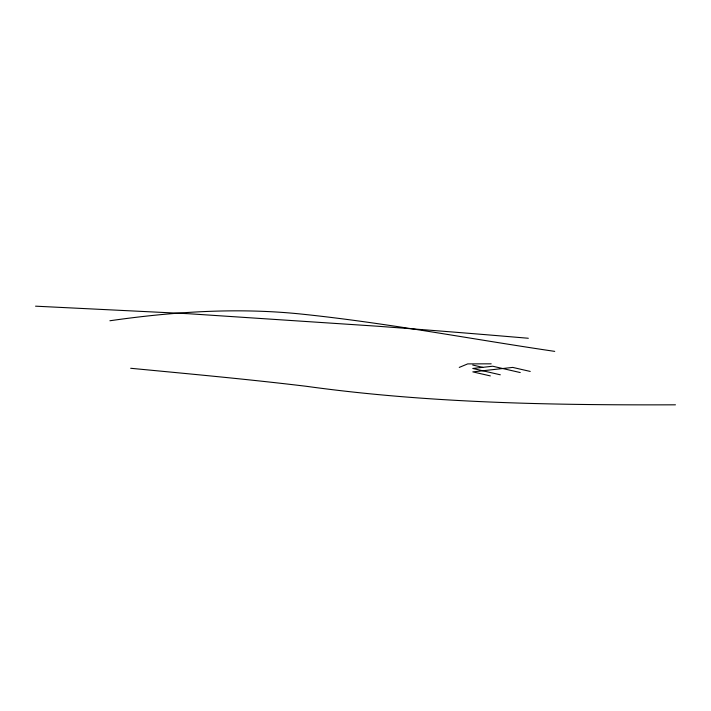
<?xml version="1.0" encoding="UTF-8"?>
<svg xmlns="http://www.w3.org/2000/svg" width="711" height="711" viewBox="0 0 711 711"><rect width="100%" height="100%" fill="white"/><g stroke="black" fill="none" stroke-linecap="round" stroke-linejoin="round"><path stroke-width="1.07" d="M459.262 367.409L467.714 363.89L491.185 363.828M109.903 320.759C172.915 311.72 236.941 307.481 300.424 313.978C385.691 322.75 469.962 338.889 554.722 351.376M675.45 404.817C552.18 405.217 428.484 403.19 306.183 386.277C247.801 379.23 189.224 373.888 130.682 368.28M35.55 306.174L188.388 313.711L376.723 326.171A2244.28 370.413 5.7 0 1 498.82 335.77L528.326 338.258M530.228 371.435L512.702 367.409L472.806 371.88L490.332 375.915M520.248 372.555L492.705 366.227L472.762 368.467L500.304 374.795M472.717 365.045L482.733 367.347"/></g></svg>
